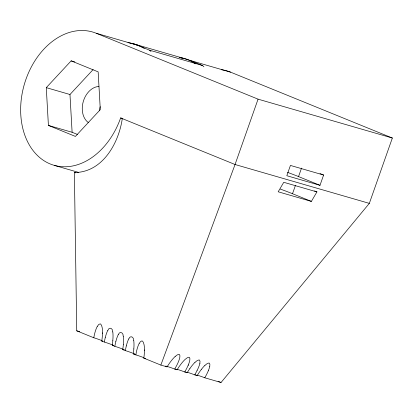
<?xml version="1.0" encoding="UTF-8"?>
<svg xmlns="http://www.w3.org/2000/svg" width="413" height="413" viewBox="0 0 413 413"><rect width="100%" height="100%" fill="white"/><g stroke="black" fill="none" stroke-linecap="round" stroke-linejoin="round"><path stroke-width="0.62" d="M144.457 350.503L144.462 349.956M102.501 333.446L102.517 332.904M133.864 348.944L133.285 353.848L135.846 354.891A5.828 0.305 19.4 0 1 143.956 357.751M123.363 344.674L122.769 349.568L125.33 350.611A5.828 0.305 19.4 0 1 134.504 353.946M112.868 340.405L112.259 345.283L114.819 346.326A5.828 0.305 19.4 0 1 120.24 348.144A5.828 0.305 19.4 0 1 124.148 349.754M125.33 350.611L126.29 345.872M114.819 346.326L115.795 341.592M113.023 345.17A5.828 0.305 19.4 0 0 104.303 342.047L105.3 337.313M122.294 118.598C118.743 143.244 102.465 172.489 74.381 172.536L76.735 330.823L93.787 337.767A5.828 0.305 19.4 0 1 102.223 340.761M209.742 366.295L209.887 364.385L209.417 363.249A2.127 1.363 -48.7 0 0 208.864 363.027L207.166 363.59L204.925 365.381M199.856 363.275L200.016 361.334L199.551 360.177A2.127 1.363 -48.7 0 0 198.994 359.95L197.269 360.528L195.003 362.346M197.357 375.174A5.828 0.305 19.4 0 1 204.771 377.787L221.043 382.495L369.336 203.377L392.35 138.025L258.063 99.156L235.049 164.508L160.848 365.071L143.796 358.128A41.408 28.91 85.6 0 0 144.467 350.503M314.551 190.94L316.926 191.906L311.366 201.399L292.512 193.723L295.496 185.256M320.034 173.579L323.611 175.035L319.987 185.318L298.547 176.583L301.531 168.117M208.353 370.683L208.157 371.158A41.723 26.742 -48.7 0 1 204.76 377.781M188.137 365.376L188.333 364.906M197.084 370.611L194.74 374.88A5.828 0.305 19.4 0 0 187.326 372.268M128.763 338.99C129.961 334.989 134.013 336.812 133.673 340.446M139.227 343.42L140.477 341.639L141.829 340.916A2.137 1.492 85.6 0 1 142.444 341.102L143.388 342.341L144.096 344.86A21.486 15.002 85.6 0 1 144.431 349.95M118.294 334.721C119.507 330.73 123.559 332.553 123.203 336.192M107.829 330.452C109.053 326.471 113.1 328.294 112.734 331.933M97.349 326.342L98.8 324.417L100.194 323.895A2.137 1.492 85.6 0 1 100.793 324.205L101.65 325.583L102.218 327.829A21.239 14.827 85.6 0 1 102.486 332.899M176.934 369.258A5.828 0.305 19.4 0 1 184.709 371.979L187.151 372.686L189.877 368.494M201.529 369.212L201.193 369.65A42.493 27.232 -48.7 0 0 197.192 375.593L194.74 374.88M71.15 60.866L98.155 71.862L100.292 109.636L75.419 136.419L48.414 125.418L46.277 87.644L71.15 60.866L74.794 61.919M77.396 134.431L72.11 132.279L69.973 94.505L93.101 69.601M175.169 356.502L177.218 354.917L178.922 354.359A2.122 1.358 -48.7 0 1 179.474 354.581L179.934 355.722L179.769 357.637A21.321 13.665 -48.7 0 1 178.297 362.015L178.127 362.485A41.62 26.675 -48.7 0 1 174.663 369.067A5.828 0.305 19.4 0 0 166.016 366.114M134.21 44.052L183.976 58.455M122.671 118.51L120.637 117.922A69.379 51 -73.9 0 1 50.272 163.992A69.379 51 -73.9 0 1 25.931 79.358A69.379 51 -73.9 0 1 96.296 33.288L136.977 45.063L149.609 50.205L202.535 65.528A71.805 52.781 -73.9 0 1 203.934 66.829M180.904 57.965A69.379 51 -73.9 0 1 189.903 60.381L230.583 72.156L392.35 138.025M46.277 87.644L69.973 94.505M323.611 175.035L290.432 165.432L286.813 175.716L319.987 185.318M369.336 203.377L235.049 164.508L120.637 117.922M316.926 191.906L283.752 182.303L278.186 191.797L311.366 201.399M48.414 125.418L72.11 132.279M54.619 165.458L78.656 172.417M74.381 172.536L75.6 172.887M76.735 330.823L79.75 331.696M160.848 365.071L167.089 366.878A42.653 27.335 -48.7 0 1 171.173 360.936L171.519 360.508A23.03 14.76 -48.7 0 1 175.158 356.481M174.678 369.072L177.12 369.78A42.596 27.299 -48.7 0 1 181.178 363.843L181.524 363.409A22.958 14.713 -48.7 0 1 185.143 359.377L187.456 357.658L188.901 357.245A2.122 1.358 -48.7 0 1 189.453 357.467L189.918 358.608L189.763 360.523A21.373 13.701 -48.7 0 1 188.302 364.901M189.903 60.381L202.535 65.528M96.296 33.288L258.063 99.156M218.1 381.297L221.043 382.495M104.303 342.047L101.743 341.004A5.828 0.305 19.4 0 0 102.63 341.246M99.461 110.261A19.406 14.264 -73.9 0 1 100.194 106.683M287.525 172.366A25.472 1.332 19.4 0 1 298.547 176.583M149.609 50.205A71.805 52.781 -73.9 0 1 151.008 51.506M221.585 69.74A69.379 51 -73.9 0 1 230.583 72.156M127.978 42.647A69.379 51 -73.9 0 1 136.977 45.063M88.243 122.491A19.406 14.264 -73.9 0 1 83.318 101.391A19.406 14.264 -73.9 0 1 98.888 86.451M179.325 57.505A69.379 51 -73.9 0 1 195.561 63.824M130.147 43.189A69.379 51 -73.9 0 1 144.276 48.429M102.517 333.446A41.233 28.786 85.6 0 1 101.727 340.999M93.797 337.772A42.007 29.328 85.6 0 1 95.382 331.071L95.553 330.586A23.097 16.122 85.6 0 1 97.334 326.322M113.632 345.469A5.828 0.305 19.4 0 1 112.259 345.283M112.816 331.923A27.681 19.328 85.6 0 1 112.795 340.384M105.351 337.344A28.807 20.113 85.6 0 1 107.778 330.4M124.07 349.888A5.828 0.305 19.4 0 1 122.769 349.568M123.286 336.177A27.743 19.37 85.6 0 1 123.291 344.654M115.847 341.623A28.74 20.067 85.6 0 1 118.242 334.669M134.803 354.153A5.828 0.305 19.4 0 1 133.285 353.848M133.755 340.436A27.81 19.416 85.6 0 1 133.791 348.923M126.347 345.903A28.678 20.02 85.6 0 1 128.711 338.939M145.175 358.314A5.828 0.305 19.4 0 1 143.796 358.128M135.856 354.896A41.842 29.209 85.6 0 1 137.338 348.18L137.498 347.694A22.839 15.947 85.6 0 1 139.212 343.399M167.089 366.878A5.828 0.305 19.4 0 1 165.427 366.104M177.12 369.78A5.828 0.305 19.4 0 1 175.463 369.005M188.147 365.376A41.651 26.695 -48.7 0 1 184.694 371.974M187.151 372.686A5.828 0.305 19.4 0 1 185.494 371.912M199.949 363.259A27.898 17.883 -48.7 0 1 197.011 370.595M189.923 368.515A29.271 18.761 -48.7 0 1 194.967 362.304M197.182 375.587A5.828 0.305 19.4 0 1 195.525 374.813M209.778 366.29A21.491 13.774 -48.7 0 1 208.322 370.683M201.549 369.222A23.35 14.966 -48.7 0 1 204.915 365.366M280.293 189.066A25.472 1.332 19.4 0 1 292.512 193.723"/></g></svg>
